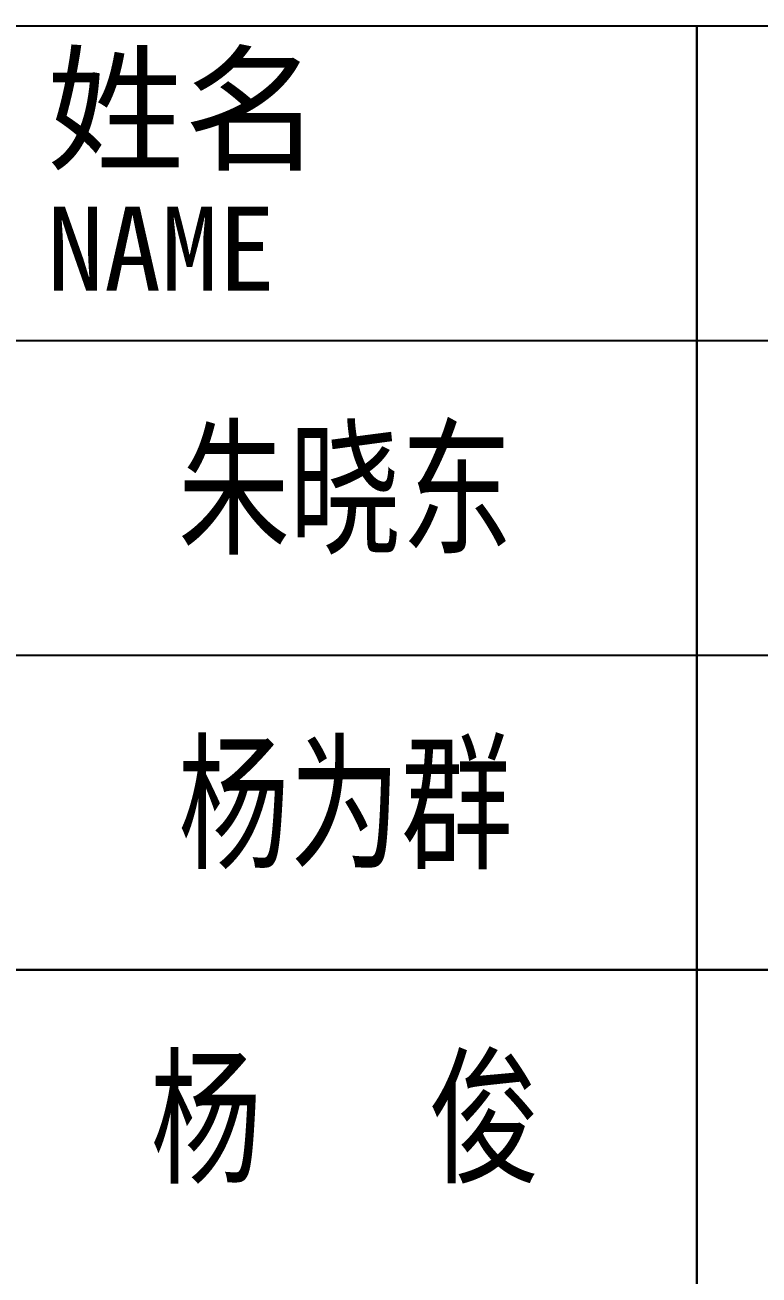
# Model space of a CAD drawing. Extents: x -280168 to 205214, y -148835 to -64913.
# Drawn here: x -200668 to -198917, y -134484 to -131503 of the extents above; entities that cross this region are included whole.
import ezdxf
from ezdxf.enums import TextEntityAlignment as Align

# ---------------------------------------------------------------- set-up
doc = ezdxf.new("R2010")
doc.units = 0
doc.header["$LTSCALE"] = 1000
doc.header["$MEASUREMENT"] = 0
doc.layers.add('00-图签签名_10', color=10, linetype='Continuous')
doc.styles.add('华文细黑', font='STXIHEI_0.TTF', dxfattribs={"width": 0.75, "height": 10})
doc.styles.add('图签信息$0$华文细黑', font='STXIHEI_0.TTF', dxfattribs={"height": 10})

# ---------------------------------------------------------------- blocks, each defined once
blk = doc.blocks.new('图签信息')
at = {"const_width": 0.05}
for points in [[(-62.5, 103.262), (-2.5, 103.262), (-2.5, 163.262), (-62.5, 163.262), (-62.5, 103.262)], [(-20, 163.262), (-20, 103.262)], [(-62.5, 155.762), (-2.5, 155.762)], [(-62.5, 148.262), (-2.5, 148.262)], [(-62.5, 140.762), (-2.5, 140.762)]]:
    blk.add_lwpolyline(points, dxfattribs=at)
at = {"style": '图签信息$0$华文细黑'}
for s, height, p in [('姓名', 2.4, (-35.504, 162.474)), ('NAME', 2, (-35.5, 158.956))]:
    blk.add_text(s, height=height, dxfattribs=at).set_placement(p, align=Align.TOP_LEFT)
blk = doc.blocks.new('图签-A1')
at = {"color": 2}
blk.add_blockref('图签信息', (0, 0), dxfattribs=at)

msp = doc.modelspace()

# ---------------------------------------------------------------- block references
at = {"xscale": 100, "yscale": 100, "zscale": 100}
msp.add_blockref('图签-A1', (-197065.1, -147832.1), dxfattribs=at)

# ---------------------------------------------------------------- texts
at = {"layer": '00-图签签名_10', "char_height": 260, "attachment_point": 5, "style": '华文细黑'}
for s, insert, width in [('朱晓东', (-199903.6, -132621.8), 14747.11), ('杨为群', (-199903.6, -133371.8), 3209.775), ('杨   俊', (-199903.6, -134121.8), 12329.131)]:
    msp.add_mtext(s, dxfattribs=dict(at, insert=insert, width=width))

doc.saveas('drawing.dxf')
